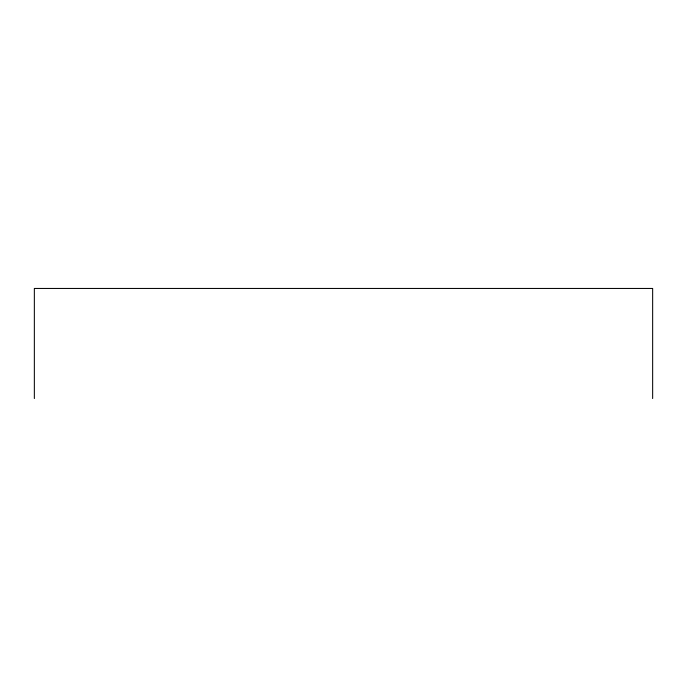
<?xml version="1.0" encoding="UTF-8"?>
<svg xmlns="http://www.w3.org/2000/svg" width="687" height="687" viewBox="0 0 687 687"><rect width="100%" height="100%" fill="white"/><g stroke="black" fill="none" stroke-linecap="round" stroke-linejoin="round"><path stroke-width="1.03" d="M652.65 398.546L652.65 288.454L34.35 288.454L34.35 398.546"/></g></svg>
